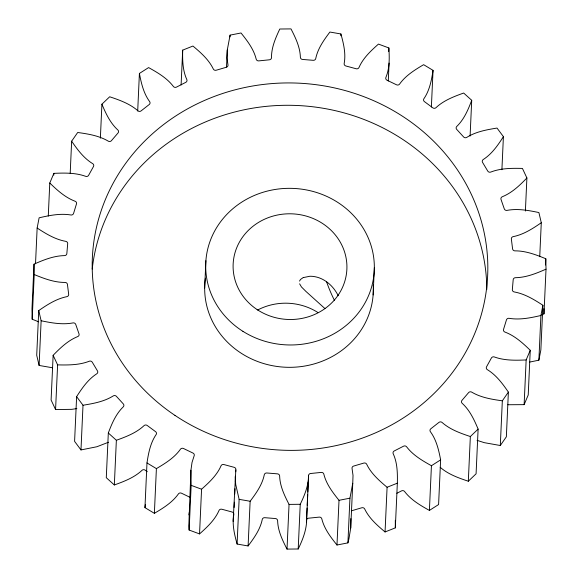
<?xml version="1.0" encoding="UTF-8"?>
<svg xmlns="http://www.w3.org/2000/svg" width="578" height="578" viewBox="0 0 578 578"><rect width="100%" height="100%" fill="white"/><g stroke="black" fill="none" stroke-linecap="round" stroke-linejoin="round"><path stroke-width="0.87" d="M227.277 50.019L227.01 57.851L227.934 64.555A2.363 2.196 2.6 0 1 226.309 67.258L216.273 70.213A2.363 2.196 2.6 0 1 213.246 68.876C208.745 59.577 200.718 52.576 192.944 46.045L182.684 50.127C182.467 59.96 182.605 70.314 186.759 79.424A2.363 2.196 2.6 0 1 185.733 82.372L176.521 87.09A2.363 2.196 2.6 0 1 173.277 86.324C166.919 78.016 157.599 72.597 148.597 67.583L139.406 73.449C141.263 83.196 143.597 93.34 149.55 101.482A2.363 2.196 2.6 0 1 149.167 104.567L141.133 110.868A2.363 2.196 2.6 0 1 137.795 110.701C129.848 103.715 119.581 100.073 109.683 96.772L101.916 104.199C105.796 113.461 110.225 122.998 117.739 129.891A2.363 2.196 2.6 0 1 118.013 132.991L111.467 140.635A2.363 2.196 2.6 0 1 108.158 141.083C98.954 135.671 88.131 133.937 77.698 132.485L71.65 141.191C77.409 149.594 83.738 158.148 92.545 163.56A2.363 2.196 2.6 0 1 93.463 166.551L88.658 175.242A2.363 2.196 2.6 0 1 85.515 176.276C75.436 172.656 64.44 172.887 53.877 173.357L49.78 183.002C57.179 190.213 65.155 197.452 74.945 201.18A2.363 2.196 2.6 0 1 76.469 203.955L73.594 213.361A2.363 2.196 2.6 0 1 70.733 214.951C60.17 213.224 49.412 215.428 39.123 217.819L37.144 228.028C45.893 233.758 55.185 239.422 65.61 241.322A2.363 2.196 2.6 0 1 67.684 243.772L66.846 253.532A2.363 2.196 2.6 0 1 64.375 255.613C53.74 255.816 43.617 259.919 34.015 264.153L34.218 274.543C43.964 278.56 54.216 282.454 64.895 282.44A2.363 2.196 2.6 0 1 67.445 284.463L68.666 294.209A2.363 2.196 2.6 0 1 66.687 296.695C56.377 298.804 47.28 304.664 38.748 310.581L41.132 320.754C51.478 322.914 62.294 324.901 72.835 322.95A2.363 2.196 2.6 0 1 75.754 324.475L78.998 333.824A2.363 2.196 2.6 0 1 77.582 336.627C67.958 340.543 60.257 347.956 53.133 355.326L57.605 364.877C68.153 365.123 79.135 365.144 89.113 361.293A2.363 2.196 2.6 0 1 92.299 362.262L97.444 370.852A2.363 2.196 2.6 0 1 96.642 373.865C88.044 379.45 82.04 388.141 76.621 396.66L83.008 405.236C93.347 403.567 104.098 401.616 113.122 396.002A2.363 2.196 2.6 0 1 116.445 396.378L123.28 403.885A2.363 2.196 2.6 0 1 123.128 406.984C115.875 414.043 111.821 423.674 108.317 433.001L116.366 440.263C126.112 436.758 136.235 432.915 143.922 425.74A2.363 2.196 2.6 0 1 147.253 425.509L155.533 431.636A2.363 2.196 2.6 0 1 156.031 434.714C150.388 443.001 148.467 453.195 146.985 462.942L144.955 507.643L154.369 513.322L156.4 468.621C165.192 463.419 174.31 457.812 180.343 449.366A2.363 2.196 2.6 0 1 183.558 448.528L192.951 453.051A2.363 2.196 2.6 0 1 194.085 455.977L192.026 462.443L190.935 470.21L188.811 525.886L189.129 530.048L199.54 533.913C207.061 527.223 214.821 520.034 218.939 510.663A2.363 2.196 2.6 0 1 221.916 509.261L232.067 512A2.363 2.196 2.6 0 1 233.794 514.673C232.002 524.513 234.473 534.571 237.096 544.043L248.106 545.957C254.074 538.01 260.172 529.506 262.224 519.608A2.363 2.196 2.6 0 1 264.847 517.693L275.366 518.545A2.363 2.196 2.6 0 1 277.621 520.85C277.939 530.922 282.483 540.3 287.02 549.1L298.205 548.984C302.243 540.676 305.798 531.89 306.55 522.606L308.529 475.846A2.363 2.196 2.6 0 1 310.697 473.49L321.173 472.421A2.363 2.196 2.6 0 1 323.868 474.278C326.317 484.169 332.74 492.514 339.011 500.317L336.981 545.018L347.913 542.879L348.931 538.826L350.723 527.981L352.753 483.287L353.021 475.448L352.096 468.744A2.363 2.196 2.6 0 1 353.722 466.041L363.757 463.094A2.363 2.196 2.6 0 1 366.784 464.43C371.278 473.722 379.312 480.723 387.087 487.261L385.056 531.955L395.316 527.873L397.346 483.172C397.563 473.339 397.426 462.985 393.271 453.882A2.363 2.196 2.6 0 1 394.297 450.927L403.509 446.209A2.363 2.196 2.6 0 1 406.753 446.975C413.111 455.291 422.431 460.702 431.434 465.724L440.624 459.85C438.767 450.11 436.433 439.959 430.48 431.817A2.363 2.196 2.6 0 1 430.863 428.739L438.897 422.431A2.363 2.196 2.6 0 1 442.235 422.597C450.183 429.591 460.449 433.233 470.348 436.535L478.114 429.1C474.235 419.838 469.806 410.301 462.292 403.408A2.363 2.196 2.6 0 1 462.017 400.316L468.563 392.664A2.363 2.196 2.6 0 1 471.872 392.224C481.077 397.628 491.9 399.362 502.333 400.814L508.38 392.108C502.622 383.705 496.292 375.151 487.485 369.747A2.363 2.196 2.6 0 1 486.568 366.755L491.372 358.057A2.363 2.196 2.6 0 1 494.515 357.023C504.594 360.643 515.59 360.412 526.153 359.942L530.25 350.297C522.844 343.086 514.875 335.847 505.085 332.119A2.363 2.196 2.6 0 1 503.554 329.344L506.436 319.937A2.363 2.196 2.6 0 1 509.297 318.348C519.86 320.075 530.618 317.878 540.907 315.487L542.886 305.271C534.137 299.549 524.846 293.877 514.42 291.977A2.363 2.196 2.6 0 1 512.346 289.535L513.185 279.766A2.363 2.196 2.6 0 1 515.655 277.693C526.291 277.483 536.413 273.38 546.015 269.146L545.813 258.756C536.066 254.739 525.814 250.845 515.135 250.859A2.363 2.196 2.6 0 1 512.585 248.836L511.364 239.097A2.363 2.196 2.6 0 1 513.343 236.604C523.654 234.495 532.75 228.635 541.283 222.718L538.898 212.552C528.552 210.385 517.729 208.398 507.195 210.349A2.363 2.196 2.6 0 1 504.276 208.824L501.032 199.482A2.363 2.196 2.6 0 1 502.448 196.679C512.072 192.756 519.774 185.343 526.898 177.973L522.425 168.422C511.877 168.176 500.895 168.162 490.91 172.006A2.363 2.196 2.6 0 1 487.731 171.037L482.587 162.447A2.363 2.196 2.6 0 1 483.389 159.434C491.979 153.849 497.983 145.157 503.409 136.639L497.022 128.063C486.676 129.732 475.932 131.683 466.908 137.297A2.363 2.196 2.6 0 1 463.585 136.921L456.743 129.421A2.363 2.196 2.6 0 1 456.902 126.315C464.156 119.256 468.202 109.625 471.713 100.305L463.664 93.036C453.911 96.54 443.796 100.391 436.108 107.559A2.363 2.196 2.6 0 1 432.77 107.797L424.498 101.663A2.363 2.196 2.6 0 1 423.999 98.592C429.642 90.298 431.564 80.111 433.045 70.357L423.631 64.678C414.838 69.88 405.72 75.494 399.687 83.94A2.363 2.196 2.6 0 1 396.472 84.771L387.079 80.248A2.363 2.196 2.6 0 1 385.945 77.322C389.753 68.088 389.464 57.749 388.871 47.952L378.46 44.087C370.939 50.777 363.179 57.966 359.061 67.337A2.363 2.196 2.6 0 1 356.084 68.739L345.933 66A2.363 2.196 2.6 0 1 344.206 63.327C345.998 53.487 343.527 43.429 340.904 33.958L329.894 32.043C323.926 39.99 317.828 48.494 315.776 58.392A2.363 2.196 2.6 0 1 313.153 60.307L302.634 59.455A2.363 2.196 2.6 0 1 300.379 57.15C300.061 47.078 295.517 37.7 290.98 28.9L279.795 29.016C275.598 37.924 271.422 47.432 271.501 57.453A2.363 2.196 2.6 0 1 269.334 59.809L258.857 60.878A2.363 2.196 2.6 0 1 256.162 59.021C253.713 49.137 247.29 40.792 241.019 32.982L230.087 35.121L227.277 50.019L226.504 66.997M190.935 470.21L191.159 485.347L189.129 530.048M350.723 527.981L350.839 518.582M395.316 527.873L395.309 520.33M34.015 264.153L31.985 308.854L32.187 319.244L38.654 321.809M32.187 319.244L34.218 274.543M35.518 263.792L37.144 228.028M38.748 310.581L36.717 355.282L39.102 365.448L52.649 367.789M39.102 365.448L41.132 320.754M48.277 216.078L49.78 183.002M53.797 175.148L53.877 173.357M53.133 355.326L51.102 400.027L55.575 409.578L71.867 409.332L76.867 408.595M55.575 409.578L57.605 364.877M70.191 173.371L71.65 141.191M76.621 396.66L74.591 441.361L80.978 449.937L96.887 446.743L108.527 442.228M80.978 449.937L83.008 405.236M100.37 138.171L101.916 104.199M108.317 433.001L106.287 477.695L114.336 484.964C124.089 481.46 134.204 477.609 141.892 470.441A2.363 2.196 2.6 0 1 145.23 470.203L147.296 471.735M114.336 484.964L116.366 440.263M137.701 110.998L139.406 73.449M181.102 84.995L182.684 50.127M204.67 287.974L205.891 260.714M199.54 533.913L201.57 489.212C209.091 482.522 216.851 475.333 220.969 465.962A2.363 2.196 2.6 0 1 223.946 464.567L234.097 467.306A2.363 2.196 2.6 0 1 235.824 469.972L235.745 471.764M230.008 36.913L230.087 35.121M233.136 521.392L235.824 469.972M234.119 507.52L234.365 502.152M234.733 494.111L234.971 488.742M235.297 481.597L235.542 476.229M237.096 544.043L239.126 499.349L235.73 484.516L235.167 476.691M248.106 545.957L250.137 501.256C256.105 493.309 262.202 484.812 264.254 474.906A2.363 2.196 2.6 0 1 266.877 472.992L277.397 473.844A2.363 2.196 2.6 0 1 279.644 476.149C279.969 486.221 284.513 495.599 289.051 504.399L287.02 549.1M298.205 548.984L300.235 504.283C304.274 495.975 307.828 487.196 308.573 477.905M306.622 517.866L307.07 508.033M307.193 505.345L307.677 494.624M307.799 491.936L308.247 482.103M308.37 479.422L308.529 475.846M340.825 35.742L340.904 33.958M347.913 542.879L349.943 498.178L352.753 483.287M373.128 294.939L374.342 267.672M388.712 51.529L388.871 47.952M388.279 80.971L389.088 63.089M431.376 107.009L433.045 70.357M396.869 493.272L401.479 490.91A2.363 2.196 2.6 0 1 404.723 491.676C411.081 499.984 420.401 505.403 429.403 510.417L431.434 465.724M440.624 459.85L438.594 504.551L429.403 510.417M470.095 136.061L471.713 100.305M440.205 467.299C448.152 474.285 458.419 477.927 468.317 481.228L470.348 436.535M478.114 429.1L476.084 473.801L468.317 481.228M501.906 169.715L503.409 136.639M477.074 440.357L484.277 442.661L500.302 445.515L502.333 400.814M508.38 392.108L506.35 436.809L500.302 445.515M525.395 211.049L526.898 177.973M507.831 404.745L524.123 404.643L526.153 359.942M530.25 350.297L528.22 394.998L524.123 404.643M539.736 256.69L541.283 222.718M529.571 362.103L538.877 360.181L540.907 315.487M542.886 305.271L540.856 349.972L538.877 360.181M545.524 265.013L545.813 258.756M541.572 314.952L543.985 313.847L546.015 269.146M144.955 507.643L145.41 504.341M188.912 514.911L189.273 512.318M299.541 281.081L300.466 279.506L302.915 277.772M154.369 513.322C163.162 508.12 172.28 502.506 178.313 494.06A2.363 2.196 2.6 0 1 181.528 493.229L190.14 497.376M387.087 487.261L397.346 483.172M303.255 277.599L309.815 276.27A29.969 10.274 26.8 0 1 313.117 276.421C324.251 277.686 333.434 285.958 338.238 295.755M351.691 510.742L361.727 507.787A2.363 2.196 2.6 0 1 364.754 509.124C369.255 518.423 377.282 525.424 385.056 531.955M339.011 500.317L349.943 498.178M289.051 504.399L300.235 504.283M239.126 499.349L250.137 501.256M191.159 485.347L201.57 489.212M146.985 462.942L156.4 468.621M305.755 291.24L301.434 286.926L299.621 283.82M306.152 291.623L324.959 308.594M336.981 545.018C330.71 537.208 324.287 528.863 321.838 518.979A2.363 2.196 2.6 0 0 319.143 517.122L308.666 518.191A2.363 2.196 2.6 0 0 306.723 519.427M306.499 520.547L306.55 522.606M543.884 308.652L543.985 313.847M92.22 269.045A197.842 183.688 2.6 0 1 298.674 105.564A197.842 183.688 2.6 0 1 486.806 289.455M373.193 285.106A84.337 78.312 2.6 0 1 285.814 367.247A84.337 78.312 2.6 0 1 205.407 278.17M257.6 310.039A56.926 52.851 2.6 0 1 317.799 312.438M334.38 300.271A37.707 7.875 63.1 0 1 326.642 281.905M174.939 415.365A197.842 183.688 2.6 0 0 486.893 285.72A197.842 183.688 2.6 0 0 208.21 98.867A197.842 183.688 2.6 0 0 174.939 415.365M242.905 331.317A84.337 78.312 2.6 0 0 374.139 272.592A84.337 78.312 2.6 0 0 252.998 196.05A84.337 78.312 2.6 0 0 242.905 331.317M257.188 309.627A56.926 52.851 2.6 0 0 346.692 271.812A56.926 52.851 2.6 0 0 266.162 218.506A56.926 52.851 2.6 0 0 257.188 309.627"/></g></svg>
